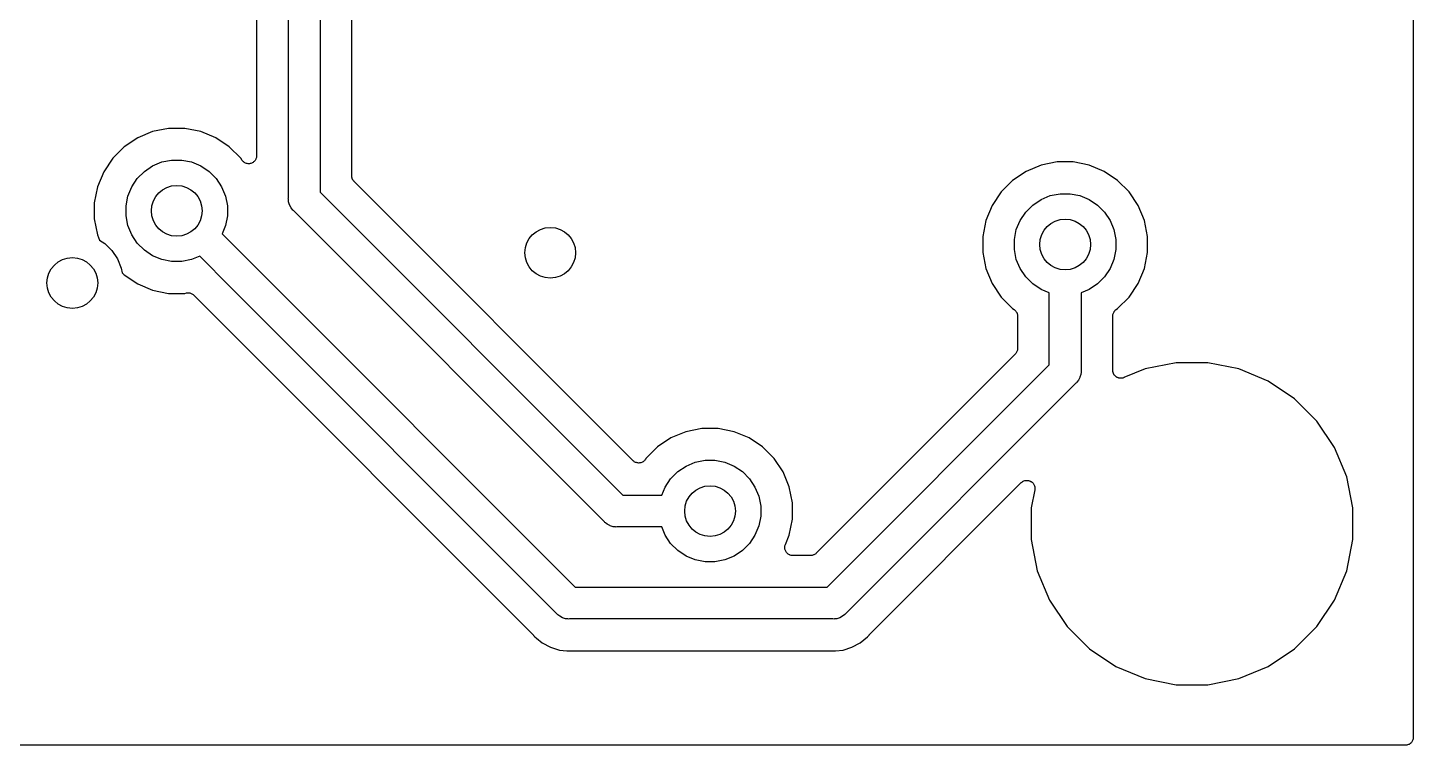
# Model space of a CAD drawing. Extents: x 165.3 to 194.7, y -135.2 to -105.8.
# Drawn here: x 183.82 to 194.75, y -135.25 to -129.59 of the extents above; entities that cross this region are included whole.
import ezdxf

# ---------------------------------------------------------------- set-up
doc = ezdxf.new("R2010")
doc.units = 0
doc.layers.add('BLACK', color=7, linetype='CONTINUOUS')

msp = doc.modelspace()

# ---------------------------------------------------------------- linework, layer by layer
at = {"layer": 'BLACK', "linetype": 'CONTINUOUS'}
for p, q in [((194.745, -107.623), (194.745, -135.183)), ((185.875, -130.934), (185.875, -129.181)), ((186.125, -129.181), (186.125, -130.888)), ((185.625, -129.365), (185.625, -130.602)), ((186.375, -130.759), (186.375, -129.365)), ((184.805, -130.41), (184.687, -130.459)), ((184.931, -130.385), (184.805, -130.41)), ((185.059, -130.385), (184.931, -130.385)), ((185.184, -130.41), (185.059, -130.385)), ((185.303, -130.459), (185.184, -130.41)), ((184.58, -130.53), (184.49, -130.62)), ((184.687, -130.459), (184.58, -130.53)), ((185.409, -130.53), (185.303, -130.459)), ((185.5, -130.62), (185.409, -130.53)), ((184.49, -130.62), (184.419, -130.727)), ((184.805, -130.68), (184.878, -130.65)), ((184.878, -130.65), (184.955, -130.635)), ((184.955, -130.635), (185.034, -130.635)), ((185.034, -130.635), (185.111, -130.65)), ((185.111, -130.65), (185.184, -130.68)), ((185.511, -130.637), (185.5, -130.62)), ((185.514, -130.641), (185.511, -130.637)), ((185.518, -130.646), (185.514, -130.641)), ((185.523, -130.65), (185.518, -130.646)), ((185.518, -130.646), (185.518, -130.646)), ((185.518, -130.646), (185.518, -130.646)), ((185.528, -130.654), (185.523, -130.65)), ((185.533, -130.657), (185.528, -130.654)), ((185.528, -130.654), (185.528, -130.654)), ((185.528, -130.654), (185.528, -130.654)), ((185.538, -130.66), (185.533, -130.657)), ((185.545, -130.661), (185.538, -130.66)), ((185.538, -130.66), (185.538, -130.66)), ((185.538, -130.66), (185.538, -130.66)), ((185.55, -130.663), (185.545, -130.661)), ((185.557, -130.664), (185.55, -130.663)), ((185.55, -130.663), (185.55, -130.663)), ((185.55, -130.663), (185.55, -130.663)), ((185.574, -130.663), (185.568, -130.664)), ((185.58, -130.662), (185.574, -130.663)), ((185.574, -130.663), (185.574, -130.663)), ((185.574, -130.663), (185.574, -130.663)), ((185.586, -130.66), (185.58, -130.662)), ((185.591, -130.657), (185.586, -130.66)), ((185.586, -130.66), (185.586, -130.66)), ((185.586, -130.66), (185.586, -130.66)), ((185.597, -130.654), (185.591, -130.657)), ((185.601, -130.65), (185.597, -130.654)), ((185.597, -130.654), (185.597, -130.654)), ((185.597, -130.654), (185.597, -130.654)), ((185.606, -130.647), (185.601, -130.65)), ((185.61, -130.642), (185.606, -130.646)), ((185.606, -130.646), (185.606, -130.647)), ((185.606, -130.647), (185.606, -130.647)), ((185.614, -130.637), (185.61, -130.642)), ((185.617, -130.632), (185.614, -130.637)), ((185.614, -130.637), (185.614, -130.637)), ((185.614, -130.637), (185.614, -130.637)), ((185.62, -130.627), (185.617, -130.632)), ((185.622, -130.62), (185.62, -130.626)), ((185.62, -130.626), (185.62, -130.626)), ((185.62, -130.626), (185.62, -130.627)), ((185.624, -130.615), (185.622, -130.62)), ((185.625, -130.603), (185.624, -130.609)), ((185.624, -130.609), (185.624, -130.615)), ((185.624, -130.615), (185.624, -130.615)), ((185.624, -130.615), (185.624, -130.615)), ((185.625, -130.602), (185.625, -130.603)), ((185.625, -130.603), (185.625, -130.603)), ((185.625, -130.603), (185.625, -130.603)), ((185.625, -130.603), (185.625, -130.603)), ((191.936, -130.65), (191.81, -130.675)), ((192.064, -130.65), (191.936, -130.65)), ((192.19, -130.675), (192.064, -130.65)), ((184.419, -130.727), (184.37, -130.845)), ((184.684, -130.78), (184.74, -130.724)), ((184.74, -130.724), (184.805, -130.68)), ((185.184, -130.68), (185.25, -130.724)), ((185.25, -130.724), (185.305, -130.78)), ((185.562, -130.664), (185.557, -130.664)), ((185.568, -130.664), (185.562, -130.664)), ((185.562, -130.664), (185.562, -130.664)), ((185.562, -130.664), (185.562, -130.664)), ((186.376, -130.765), (186.375, -130.759)), ((186.376, -130.77), (186.376, -130.765)), ((186.376, -130.771), (186.376, -130.77)), ((186.378, -130.776), (186.376, -130.771)), ((186.376, -130.771), (186.376, -130.771)), ((191.692, -130.724), (191.586, -130.795)), ((191.81, -130.675), (191.692, -130.724)), ((192.308, -130.724), (192.19, -130.675)), ((192.414, -130.795), (192.308, -130.724)), ((184.37, -130.845), (184.345, -130.971)), ((184.61, -130.918), (184.64, -130.845)), ((184.64, -130.845), (184.684, -130.78)), ((185.305, -130.78), (185.349, -130.845)), ((185.349, -130.845), (185.379, -130.918)), ((186.379, -130.782), (186.378, -130.776)), ((186.38, -130.782), (186.379, -130.782)), ((186.38, -130.783), (186.38, -130.782)), ((186.382, -130.788), (186.38, -130.783)), ((186.385, -130.793), (186.382, -130.788)), ((186.389, -130.798), (186.385, -130.793)), ((186.385, -130.793), (186.385, -130.793)), ((186.385, -130.793), (186.385, -130.793)), ((186.393, -130.802), (186.389, -130.798)), ((186.393, -130.803), (186.393, -130.802)), ((188.594, -133.003), (186.393, -130.803)), ((186.393, -130.803), (186.393, -130.803)), ((186.393, -130.803), (186.393, -130.803)), ((186.393, -130.803), (186.393, -130.803)), ((191.586, -130.795), (191.495, -130.886)), ((192.505, -130.886), (192.414, -130.795)), ((184.345, -130.971), (184.345, -131.099)), ((184.595, -130.995), (184.61, -130.918)), ((185.379, -130.918), (185.395, -130.995)), ((185.874, -130.94), (185.875, -130.934)), ((185.875, -130.946), (185.874, -130.94)), ((185.877, -130.964), (185.875, -130.946)), ((185.875, -130.946), (185.875, -130.946)), ((185.884, -130.988), (185.877, -130.964)), ((185.896, -131.01), (185.884, -130.988)), ((186.125, -130.888), (188.512, -133.275)), ((191.495, -130.886), (191.424, -130.992)), ((191.689, -131.045), (191.745, -130.989)), ((191.745, -130.989), (191.811, -130.946)), ((191.811, -130.946), (191.883, -130.915)), ((191.883, -130.915), (191.961, -130.9)), ((191.961, -130.9), (192.039, -130.9)), ((192.039, -130.9), (192.117, -130.915)), ((192.117, -130.915), (192.189, -130.946)), ((192.189, -130.946), (192.255, -130.989)), ((192.255, -130.989), (192.311, -131.045)), ((192.576, -130.992), (192.505, -130.886)), ((184.345, -131.099), (184.37, -131.224)), ((184.595, -131.074), (184.595, -130.995)), ((184.61, -131.151), (184.595, -131.074)), ((185.395, -131.074), (185.379, -131.151)), ((185.395, -130.995), (185.395, -131.074)), ((185.911, -131.029), (185.896, -131.01)), ((185.916, -131.033), (185.911, -131.029)), ((188.367, -133.484), (185.916, -131.033)), ((191.424, -130.992), (191.375, -131.11)), ((191.646, -131.111), (191.689, -131.045)), ((192.311, -131.045), (192.354, -131.111)), ((192.625, -131.11), (192.576, -130.992)), ((184.64, -131.224), (184.61, -131.151)), ((185.379, -131.151), (185.353, -131.216)), ((191.375, -131.11), (191.35, -131.236)), ((191.6, -131.261), (191.615, -131.183)), ((191.615, -131.183), (191.646, -131.111)), ((192.354, -131.111), (192.385, -131.183)), ((192.385, -131.183), (192.4, -131.261)), ((192.65, -131.236), (192.625, -131.11)), ((184.37, -131.224), (184.387, -131.266)), ((184.387, -131.266), (184.427, -131.293)), ((184.427, -131.293), (184.483, -131.348)), ((184.684, -131.29), (184.64, -131.224)), ((184.74, -131.345), (184.684, -131.29)), ((185.353, -131.216), (185.593, -131.456)), ((191.35, -131.236), (191.35, -131.364)), ((191.6, -131.339), (191.6, -131.261)), ((192.4, -131.261), (192.4, -131.339)), ((192.65, -131.364), (192.65, -131.236)), ((184.483, -131.348), (184.527, -131.414)), ((184.527, -131.414), (184.557, -131.487)), ((184.805, -131.389), (184.74, -131.345)), ((184.878, -131.419), (184.805, -131.389)), ((184.955, -131.435), (184.878, -131.419)), ((185.111, -131.419), (185.034, -131.435)), ((185.176, -131.392), (185.111, -131.419)), ((185.416, -131.633), (185.176, -131.392)), ((191.35, -131.364), (191.375, -131.49)), ((191.615, -131.417), (191.6, -131.339)), ((191.646, -131.489), (191.615, -131.417)), ((192.385, -131.417), (192.354, -131.489)), ((192.4, -131.339), (192.385, -131.417)), ((192.625, -131.49), (192.65, -131.364)), ((184.557, -131.487), (184.564, -131.523)), ((184.564, -131.523), (184.58, -131.539)), ((185.034, -131.435), (184.955, -131.435)), ((185.593, -131.456), (185.593, -131.456)), ((185.593, -131.456), (188.137, -134)), ((191.375, -131.49), (191.424, -131.608)), ((191.689, -131.555), (191.646, -131.489)), ((192.354, -131.489), (192.311, -131.555)), ((192.576, -131.608), (192.625, -131.49)), ((184.58, -131.539), (184.687, -131.611)), ((184.687, -131.611), (184.805, -131.66)), ((187.992, -134.209), (185.416, -131.633)), ((185.416, -131.633), (185.416, -131.633)), ((191.424, -131.608), (191.495, -131.714)), ((191.745, -131.611), (191.689, -131.555)), ((191.811, -131.654), (191.745, -131.611)), ((192.255, -131.611), (192.189, -131.654)), ((192.311, -131.555), (192.255, -131.611)), ((192.505, -131.714), (192.576, -131.608)), ((184.805, -131.66), (184.931, -131.685)), ((184.931, -131.685), (185.059, -131.685)), ((185.059, -131.685), (185.072, -131.682)), ((185.072, -131.682), (185.073, -131.682)), ((185.073, -131.682), (185.079, -131.681)), ((185.073, -131.682), (185.073, -131.682)), ((185.073, -131.682), (185.073, -131.682)), ((185.073, -131.682), (185.073, -131.682)), ((185.079, -131.681), (185.085, -131.681)), ((185.085, -131.681), (185.085, -131.681)), ((185.085, -131.681), (185.085, -131.681)), ((185.085, -131.681), (185.091, -131.681)), ((185.091, -131.681), (185.097, -131.682)), ((185.097, -131.682), (185.097, -131.682)), ((185.097, -131.682), (185.097, -131.682)), ((185.097, -131.682), (185.103, -131.684)), ((185.103, -131.684), (185.109, -131.685)), ((185.109, -131.685), (185.109, -131.686)), ((185.109, -131.686), (185.109, -131.686)), ((185.109, -131.686), (185.114, -131.688)), ((185.114, -131.688), (185.119, -131.691)), ((185.119, -131.691), (185.12, -131.691)), ((185.12, -131.691), (185.12, -131.692)), ((185.12, -131.692), (185.124, -131.695)), ((185.124, -131.695), (185.129, -131.699)), ((185.129, -131.699), (185.25, -131.82)), ((191.495, -131.714), (191.586, -131.805)), ((191.875, -131.681), (191.811, -131.654)), ((191.875, -132.248), (191.875, -131.681)), ((192.189, -131.654), (192.125, -131.681)), ((192.125, -131.681), (192.125, -132.294)), ((192.414, -131.805), (192.505, -131.714)), ((185.25, -131.82), (185.25, -131.82)), ((185.25, -131.82), (187.805, -134.375)), ((191.586, -131.805), (191.597, -131.813)), ((191.597, -131.813), (191.597, -131.813)), ((191.597, -131.813), (191.597, -131.813)), ((191.597, -131.813), (191.597, -131.813)), ((191.597, -131.813), (191.598, -131.813)), ((191.598, -131.813), (191.602, -131.817)), ((191.602, -131.817), (191.607, -131.821)), ((191.607, -131.821), (191.607, -131.821)), ((191.607, -131.821), (191.607, -131.821)), ((191.607, -131.821), (191.611, -131.825)), ((191.611, -131.825), (191.615, -131.83)), ((191.615, -131.83), (191.615, -131.83)), ((191.615, -131.83), (191.615, -131.831)), ((191.615, -131.831), (191.618, -131.836)), ((191.618, -131.836), (191.62, -131.841)), ((191.62, -131.841), (191.62, -131.841)), ((191.62, -131.841), (191.621, -131.841)), ((191.621, -131.841), (191.622, -131.847)), ((191.622, -131.847), (191.624, -131.852)), ((191.624, -131.852), (191.624, -131.853)), ((191.624, -131.853), (191.624, -131.853)), ((191.624, -131.853), (191.624, -131.859)), ((191.624, -131.859), (191.625, -131.865)), ((192.375, -131.864), (192.376, -131.858)), ((192.375, -131.865), (192.375, -131.864)), ((192.375, -131.864), (192.375, -131.864)), ((192.375, -131.864), (192.375, -131.864)), ((192.375, -131.864), (192.375, -131.864)), ((192.376, -131.852), (192.378, -131.846)), ((192.376, -131.858), (192.376, -131.852)), ((192.376, -131.852), (192.376, -131.852)), ((192.376, -131.852), (192.376, -131.852)), ((192.378, -131.846), (192.38, -131.841)), ((192.38, -131.84), (192.383, -131.835)), ((192.38, -131.841), (192.38, -131.84)), ((192.38, -131.84), (192.38, -131.84)), ((192.383, -131.835), (192.386, -131.83)), ((192.386, -131.829), (192.39, -131.825)), ((192.386, -131.83), (192.386, -131.829)), ((192.386, -131.83), (192.386, -131.83)), ((192.39, -131.825), (192.393, -131.82)), ((192.393, -131.82), (192.394, -131.82)), ((192.394, -131.82), (192.398, -131.816)), ((192.394, -131.82), (192.394, -131.82)), ((192.398, -131.816), (192.403, -131.813)), ((192.403, -131.813), (192.414, -131.805)), ((191.625, -131.865), (191.625, -132.119)), ((192.375, -132.279), (192.375, -131.865)), ((191.607, -132.163), (190.038, -133.732)), ((191.61, -132.159), (191.607, -132.163)), ((191.614, -132.154), (191.61, -132.159)), ((191.617, -132.148), (191.614, -132.154)), ((191.614, -132.154), (191.614, -132.154)), ((191.614, -132.154), (191.614, -132.154)), ((191.62, -132.143), (191.617, -132.148)), ((191.622, -132.137), (191.62, -132.143)), ((191.62, -132.143), (191.62, -132.143)), ((191.62, -132.143), (191.62, -132.143)), ((191.624, -132.132), (191.622, -132.137)), ((191.625, -132.12), (191.624, -132.125)), ((191.624, -132.125), (191.624, -132.131)), ((191.624, -132.131), (191.624, -132.131)), ((191.624, -132.131), (191.624, -132.132)), ((191.625, -132.119), (191.625, -132.119)), ((191.625, -132.119), (191.625, -132.119)), ((191.625, -132.119), (191.625, -132.119)), ((191.625, -132.119), (191.625, -132.12)), ((190.123, -134), (191.875, -132.248)), ((192.125, -132.294), (192.126, -132.3)), ((192.126, -132.3), (192.125, -132.306)), ((192.375, -132.281), (192.375, -132.279)), ((192.375, -132.284), (192.375, -132.281)), ((192.375, -132.285), (192.375, -132.284)), ((192.377, -132.298), (192.375, -132.285)), ((192.377, -132.301), (192.377, -132.298)), ((192.377, -132.304), (192.377, -132.301)), ((192.63, -132.28), (192.463, -132.349)), ((192.875, -132.231), (192.63, -132.28)), ((193.125, -132.231), (192.875, -132.231)), ((193.37, -132.28), (193.125, -132.231)), ((193.601, -132.376), (193.37, -132.28)), ((192.084, -132.393), (190.268, -134.209)), ((192.089, -132.389), (192.084, -132.393)), ((192.093, -132.384), (192.089, -132.389)), ((192.104, -132.37), (192.093, -132.384)), ((192.093, -132.384), (192.093, -132.384)), ((192.116, -132.348), (192.104, -132.37)), ((192.117, -132.344), (192.116, -132.348)), ((192.123, -132.325), (192.117, -132.344)), ((192.125, -132.306), (192.123, -132.325)), ((192.125, -132.306), (192.125, -132.306)), ((192.378, -132.307), (192.377, -132.304)), ((192.379, -132.31), (192.378, -132.307)), ((192.38, -132.312), (192.379, -132.31)), ((192.381, -132.315), (192.38, -132.312)), ((192.382, -132.318), (192.381, -132.315)), ((192.384, -132.321), (192.382, -132.318)), ((192.385, -132.323), (192.384, -132.321)), ((192.387, -132.326), (192.385, -132.323)), ((192.389, -132.329), (192.387, -132.326)), ((192.39, -132.331), (192.389, -132.329)), ((192.392, -132.333), (192.39, -132.331)), ((192.394, -132.336), (192.392, -132.333)), ((192.397, -132.338), (192.394, -132.336)), ((192.399, -132.34), (192.397, -132.338)), ((192.401, -132.342), (192.399, -132.34)), ((192.404, -132.343), (192.401, -132.342)), ((192.406, -132.345), (192.404, -132.343)), ((192.409, -132.347), (192.406, -132.345)), ((192.412, -132.348), (192.409, -132.347)), ((192.414, -132.349), (192.412, -132.348)), ((192.417, -132.35), (192.414, -132.349)), ((192.42, -132.351), (192.417, -132.35)), ((192.423, -132.352), (192.42, -132.351)), ((192.426, -132.353), (192.423, -132.352)), ((192.429, -132.353), (192.426, -132.353)), ((192.432, -132.354), (192.429, -132.353)), ((192.435, -132.354), (192.432, -132.354)), ((192.438, -132.354), (192.435, -132.354)), ((192.441, -132.354), (192.438, -132.354)), ((192.444, -132.354), (192.441, -132.354)), ((192.447, -132.353), (192.444, -132.354)), ((192.45, -132.353), (192.447, -132.353)), ((192.453, -132.352), (192.45, -132.353)), ((192.456, -132.352), (192.453, -132.352)), ((192.459, -132.351), (192.456, -132.352)), ((192.462, -132.35), (192.459, -132.351)), ((192.463, -132.349), (192.462, -132.35)), ((193.809, -132.515), (193.601, -132.376)), ((193.985, -132.691), (193.809, -132.515)), ((194.124, -132.899), (193.985, -132.691)), ((188.892, -132.824), (188.786, -132.895)), ((189.01, -132.775), (188.892, -132.824)), ((189.136, -132.75), (189.01, -132.775)), ((189.264, -132.75), (189.136, -132.75)), ((189.39, -132.775), (189.264, -132.75)), ((189.508, -132.824), (189.39, -132.775)), ((189.614, -132.895), (189.508, -132.824)), ((188.786, -132.895), (188.695, -132.986)), ((189.705, -132.986), (189.614, -132.895)), ((194.22, -133.13), (194.124, -132.899)), ((188.598, -133.007), (188.594, -133.003)), ((188.603, -133.011), (188.598, -133.007)), ((188.608, -133.014), (188.603, -133.011)), ((188.603, -133.011), (188.603, -133.011)), ((188.603, -133.011), (188.603, -133.011)), ((188.613, -133.017), (188.608, -133.014)), ((188.614, -133.017), (188.613, -133.017)), ((188.619, -133.018), (188.614, -133.017)), ((188.614, -133.017), (188.614, -133.017)), ((188.625, -133.02), (188.619, -133.018)), ((188.631, -133.021), (188.625, -133.02)), ((188.625, -133.02), (188.625, -133.02)), ((188.625, -133.02), (188.625, -133.02)), ((188.637, -133.022), (188.631, -133.021)), ((188.638, -133.022), (188.637, -133.021)), ((188.637, -133.021), (188.637, -133.022)), ((188.643, -133.021), (188.638, -133.022)), ((188.649, -133.02), (188.643, -133.021)), ((188.65, -133.02), (188.649, -133.02)), ((188.649, -133.02), (188.649, -133.02)), ((188.655, -133.019), (188.65, -133.02)), ((188.661, -133.017), (188.655, -133.019)), ((188.666, -133.014), (188.661, -133.017)), ((188.661, -133.017), (188.661, -133.017)), ((188.661, -133.017), (188.661, -133.017)), ((188.672, -133.011), (188.666, -133.014)), ((188.677, -133.008), (188.672, -133.011)), ((188.672, -133.011), (188.672, -133.011)), ((188.672, -133.011), (188.672, -133.011)), ((188.681, -133.004), (188.677, -133.008)), ((188.682, -133.004), (188.681, -133.004)), ((188.681, -133.004), (188.681, -133.004)), ((188.685, -132.999), (188.682, -133.004)), ((188.689, -132.994), (188.685, -132.999)), ((188.69, -132.994), (188.689, -132.994)), ((188.695, -132.986), (188.69, -132.994)), ((188.945, -133.089), (189.011, -133.046)), ((189.011, -133.046), (189.083, -133.015)), ((189.083, -133.015), (189.161, -133)), ((189.161, -133), (189.239, -133)), ((189.239, -133), (189.317, -133.015)), ((189.317, -133.015), (189.389, -133.046)), ((189.389, -133.046), (189.455, -133.089)), ((189.776, -133.092), (189.705, -132.986)), ((188.846, -133.211), (188.889, -133.145)), ((188.889, -133.145), (188.945, -133.089)), ((189.455, -133.089), (189.511, -133.145)), ((189.511, -133.145), (189.554, -133.211)), ((189.825, -133.21), (189.776, -133.092)), ((191.655, -133.175), (191.66, -133.172)), ((191.655, -133.176), (191.655, -133.175)), ((191.655, -133.175), (191.655, -133.175)), ((191.66, -133.172), (191.664, -133.168)), ((191.664, -133.168), (191.67, -133.165)), ((191.664, -133.168), (191.664, -133.168)), ((191.664, -133.168), (191.664, -133.168)), ((191.67, -133.165), (191.675, -133.162)), ((191.675, -133.162), (191.681, -133.16)), ((191.675, -133.162), (191.675, -133.162)), ((191.675, -133.162), (191.675, -133.162)), ((191.681, -133.16), (191.687, -133.159)), ((191.687, -133.159), (191.693, -133.158)), ((191.687, -133.159), (191.687, -133.159)), ((191.687, -133.159), (191.687, -133.159)), ((191.693, -133.158), (191.699, -133.158)), ((191.699, -133.158), (191.699, -133.158)), ((191.699, -133.158), (191.699, -133.158)), ((191.699, -133.158), (191.706, -133.158)), ((191.706, -133.158), (191.711, -133.159)), ((191.711, -133.159), (191.711, -133.159)), ((191.711, -133.159), (191.711, -133.159)), ((191.711, -133.159), (191.717, -133.161)), ((191.717, -133.161), (191.723, -133.163)), ((191.723, -133.163), (191.723, -133.163)), ((191.723, -133.163), (191.723, -133.163)), ((191.723, -133.163), (191.728, -133.166)), ((191.728, -133.166), (191.734, -133.168)), ((191.734, -133.168), (191.734, -133.168)), ((191.734, -133.168), (191.734, -133.169)), ((191.734, -133.169), (191.738, -133.172)), ((191.738, -133.172), (191.743, -133.176)), ((194.269, -133.375), (194.22, -133.13)), ((188.512, -133.275), (188.819, -133.275)), ((188.819, -133.275), (188.846, -133.211)), ((189.554, -133.211), (189.585, -133.283)), ((189.585, -133.283), (189.6, -133.361)), ((189.85, -133.336), (189.825, -133.21)), ((190.455, -134.375), (191.654, -133.176)), ((191.654, -133.176), (191.655, -133.176)), ((191.655, -133.176), (191.655, -133.176)), ((191.76, -133.232), (191.731, -133.375)), ((191.743, -133.176), (191.743, -133.176)), ((191.743, -133.176), (191.743, -133.176)), ((191.743, -133.176), (191.747, -133.181)), ((191.747, -133.181), (191.751, -133.186)), ((191.751, -133.186), (191.751, -133.186)), ((191.751, -133.186), (191.751, -133.186)), ((191.751, -133.186), (191.753, -133.191)), ((191.753, -133.191), (191.756, -133.196)), ((191.756, -133.196), (191.756, -133.197)), ((191.756, -133.197), (191.756, -133.197)), ((191.756, -133.197), (191.758, -133.202)), ((191.758, -133.202), (191.76, -133.208)), ((191.76, -133.208), (191.76, -133.208)), ((191.76, -133.208), (191.76, -133.208)), ((191.76, -133.208), (191.76, -133.214)), ((191.76, -133.214), (191.761, -133.22)), ((191.761, -133.22), (191.76, -133.227)), ((191.76, -133.227), (191.76, -133.232)), ((191.761, -133.22), (191.761, -133.22)), ((191.761, -133.22), (191.761, -133.22)), ((189.6, -133.361), (189.6, -133.439)), ((189.85, -133.464), (189.85, -133.336)), ((191.731, -133.375), (191.731, -133.625)), ((194.269, -133.625), (194.269, -133.375)), ((188.371, -133.489), (188.367, -133.484)), ((188.376, -133.493), (188.371, -133.489)), ((188.39, -133.504), (188.376, -133.493)), ((189.6, -133.439), (189.585, -133.517)), ((189.825, -133.59), (189.85, -133.464)), ((188.409, -133.514), (188.39, -133.504)), ((188.412, -133.516), (188.409, -133.514)), ((188.436, -133.523), (188.412, -133.516)), ((188.454, -133.525), (188.436, -133.523)), ((188.46, -133.526), (188.454, -133.525)), ((188.454, -133.525), (188.454, -133.525)), ((188.466, -133.525), (188.46, -133.526)), ((188.819, -133.525), (188.466, -133.525)), ((188.846, -133.589), (188.819, -133.525)), ((188.889, -133.655), (188.846, -133.589)), ((189.554, -133.589), (189.511, -133.655)), ((189.585, -133.517), (189.554, -133.589)), ((189.794, -133.664), (189.825, -133.59)), ((188.945, -133.711), (188.889, -133.655)), ((189.011, -133.754), (188.945, -133.711)), ((189.455, -133.711), (189.389, -133.754)), ((189.511, -133.655), (189.455, -133.711)), ((189.79, -133.681), (189.791, -133.675)), ((189.79, -133.687), (189.79, -133.681)), ((189.79, -133.693), (189.79, -133.687)), ((189.79, -133.687), (189.79, -133.687)), ((189.79, -133.687), (189.79, -133.687)), ((189.791, -133.699), (189.79, -133.693)), ((189.791, -133.675), (189.793, -133.669)), ((189.791, -133.675), (189.791, -133.675)), ((189.791, -133.675), (189.791, -133.675)), ((189.791, -133.7), (189.791, -133.699)), ((189.791, -133.699), (189.791, -133.699)), ((189.793, -133.705), (189.791, -133.7)), ((189.793, -133.669), (189.794, -133.664)), ((189.794, -133.711), (189.793, -133.705)), ((189.797, -133.716), (189.794, -133.711)), ((189.794, -133.711), (189.794, -133.711)), ((189.794, -133.711), (189.794, -133.711)), ((189.8, -133.722), (189.797, -133.716)), ((189.804, -133.727), (189.8, -133.722)), ((189.8, -133.722), (189.8, -133.722)), ((189.8, -133.722), (189.8, -133.722)), ((191.731, -133.625), (191.78, -133.87)), ((194.22, -133.87), (194.269, -133.625)), ((189.083, -133.785), (189.011, -133.754)), ((189.161, -133.8), (189.083, -133.785)), ((189.239, -133.8), (189.161, -133.8)), ((189.317, -133.785), (189.239, -133.8)), ((189.389, -133.754), (189.317, -133.785)), ((189.807, -133.731), (189.804, -133.727)), ((189.808, -133.731), (189.807, -133.731)), ((189.812, -133.735), (189.808, -133.731)), ((189.808, -133.731), (189.808, -133.731)), ((189.817, -133.739), (189.812, -133.735)), ((189.822, -133.742), (189.817, -133.739)), ((189.817, -133.739), (189.817, -133.739)), ((189.817, -133.739), (189.817, -133.739)), ((189.827, -133.745), (189.822, -133.742)), ((189.828, -133.745), (189.827, -133.745)), ((189.833, -133.747), (189.828, -133.745)), ((189.828, -133.745), (189.828, -133.745)), ((189.839, -133.749), (189.833, -133.747)), ((189.845, -133.749), (189.839, -133.749)), ((189.839, -133.749), (189.839, -133.749)), ((189.839, -133.749), (189.839, -133.749)), ((189.851, -133.75), (189.845, -133.749)), ((189.852, -133.75), (189.851, -133.75)), ((189.994, -133.75), (189.852, -133.75)), ((189.852, -133.75), (189.852, -133.75)), ((189.852, -133.75), (189.852, -133.75)), ((189.852, -133.75), (189.852, -133.75)), ((190, -133.749), (189.994, -133.75)), ((190.005, -133.749), (190, -133.749)), ((190.006, -133.749), (190.005, -133.749)), ((190.011, -133.747), (190.006, -133.749)), ((190.006, -133.749), (190.006, -133.749)), ((190.017, -133.746), (190.011, -133.747)), ((190.018, -133.745), (190.017, -133.745)), ((190.017, -133.745), (190.017, -133.746)), ((190.023, -133.743), (190.018, -133.745)), ((190.028, -133.74), (190.023, -133.743)), ((190.033, -133.736), (190.028, -133.74)), ((190.028, -133.74), (190.028, -133.74)), ((190.028, -133.74), (190.028, -133.74)), ((190.037, -133.732), (190.033, -133.736)), ((190.038, -133.732), (190.037, -133.732)), ((190.038, -133.732), (190.038, -133.732)), ((190.038, -133.732), (190.038, -133.732)), ((190.038, -133.732), (190.038, -133.732)), ((191.78, -133.87), (191.876, -134.101)), ((194.124, -134.101), (194.22, -133.87)), ((188.137, -134), (190.123, -134)), ((191.876, -134.101), (192.015, -134.309)), ((193.985, -134.309), (194.124, -134.101)), ((187.996, -134.214), (187.992, -134.209)), ((188.001, -134.218), (187.996, -134.214)), ((188.015, -134.229), (188.001, -134.218)), ((188.001, -134.218), (188.001, -134.218)), ((188.037, -134.241), (188.015, -134.229)), ((188.061, -134.248), (188.037, -134.241)), ((188.079, -134.25), (188.061, -134.248)), ((188.085, -134.251), (188.079, -134.25)), ((188.079, -134.25), (188.079, -134.25)), ((188.091, -134.25), (188.085, -134.251)), ((190.169, -134.25), (188.091, -134.25)), ((190.175, -134.251), (190.169, -134.25)), ((190.181, -134.25), (190.175, -134.251)), ((190.2, -134.248), (190.181, -134.25)), ((190.181, -134.25), (190.181, -134.25)), ((190.223, -134.241), (190.2, -134.248)), ((190.245, -134.229), (190.223, -134.241)), ((190.264, -134.214), (190.245, -134.229)), ((190.268, -134.209), (190.264, -134.214)), ((187.805, -134.375), (187.805, -134.376)), ((187.805, -134.376), (187.807, -134.378)), ((190.452, -134.379), (190.454, -134.377)), ((190.454, -134.377), (190.455, -134.375)), ((192.015, -134.309), (192.191, -134.485)), ((193.809, -134.485), (193.985, -134.309)), ((187.807, -134.378), (187.809, -134.38)), ((187.809, -134.38), (187.819, -134.391)), ((187.819, -134.391), (187.831, -134.401)), ((187.831, -134.401), (187.831, -134.401)), ((187.831, -134.401), (187.876, -134.438)), ((187.876, -134.438), (187.941, -134.473)), ((187.941, -134.473), (188.012, -134.495)), ((190.249, -134.495), (190.319, -134.473)), ((190.319, -134.473), (190.384, -134.438)), ((190.384, -134.438), (190.441, -134.391)), ((190.441, -134.391), (190.451, -134.38)), ((190.451, -134.38), (190.452, -134.379)), ((192.191, -134.485), (192.399, -134.624)), ((193.601, -134.624), (193.809, -134.485)), ((188.012, -134.495), (188.07, -134.5)), ((188.07, -134.5), (188.07, -134.5)), ((188.07, -134.5), (188.085, -134.502)), ((188.085, -134.502), (188.1, -134.5)), ((188.1, -134.5), (188.101, -134.5)), ((188.101, -134.5), (188.104, -134.5)), ((188.104, -134.5), (188.107, -134.5)), ((188.107, -134.5), (190.154, -134.5)), ((190.154, -134.5), (190.154, -134.5)), ((190.154, -134.5), (190.157, -134.5)), ((190.157, -134.5), (190.16, -134.5)), ((190.16, -134.5), (190.175, -134.502)), ((190.175, -134.502), (190.19, -134.5)), ((190.19, -134.5), (190.249, -134.495)), ((190.19, -134.5), (190.19, -134.5)), ((192.399, -134.624), (192.63, -134.72)), ((193.37, -134.72), (193.601, -134.624)), ((192.63, -134.72), (192.875, -134.769)), ((192.875, -134.769), (193.125, -134.769)), ((193.125, -134.769), (193.37, -134.72)), ((194.682, -135.245), (165.317, -135.245)), ((194.688, -135.244), (194.682, -135.245)), ((194.694, -135.244), (194.688, -135.244)), ((194.695, -135.244), (194.694, -135.244)), ((194.694, -135.244), (194.694, -135.244)), ((194.7, -135.242), (194.695, -135.244)), ((194.706, -135.24), (194.7, -135.242)), ((194.712, -135.238), (194.706, -135.24)), ((194.706, -135.24), (194.706, -135.24)), ((194.706, -135.24), (194.706, -135.24)), ((194.717, -135.235), (194.712, -135.238)), ((194.722, -135.231), (194.717, -135.235)), ((194.717, -135.235), (194.717, -135.235)), ((194.717, -135.235), (194.717, -135.235)), ((194.726, -135.227), (194.722, -135.231)), ((194.727, -135.227), (194.726, -135.227)), ((194.726, -135.227), (194.726, -135.227)), ((194.73, -135.222), (194.727, -135.227)), ((194.734, -135.218), (194.73, -135.222)), ((194.737, -135.212), (194.734, -135.217)), ((194.734, -135.217), (194.734, -135.218)), ((194.734, -135.218), (194.734, -135.218)), ((194.74, -135.207), (194.737, -135.212)), ((194.742, -135.201), (194.74, -135.207)), ((194.74, -135.207), (194.74, -135.207)), ((194.74, -135.207), (194.74, -135.207)), ((194.744, -135.195), (194.742, -135.201)), ((194.745, -135.183), (194.744, -135.189)), ((194.744, -135.189), (194.744, -135.195)), ((194.744, -135.195), (194.744, -135.195)), ((194.744, -135.195), (194.744, -135.195)), ((194.745, -135.183), (194.745, -135.183)), ((194.745, -135.183), (194.745, -135.183)), ((194.745, -135.183), (194.745, -135.183)), ((194.745, -135.183), (194.745, -135.183))]:
    msp.add_line(p, q, dxfattribs=at)
at = {"layer": 'BLACK'}
for centre in [(184.995, -131.035), (192, -131.3), (187.94, -131.365), (184.172, -131.603), (189.2, -133.4)]:
    msp.add_circle(centre, 0.2, dxfattribs=at)

doc.saveas('drawing.dxf')
